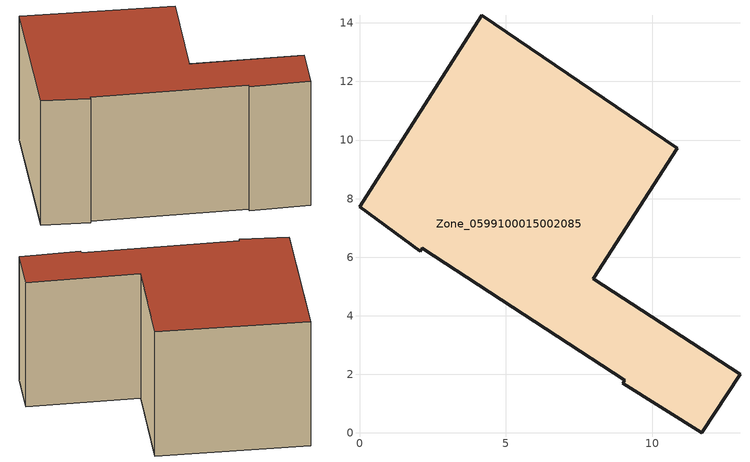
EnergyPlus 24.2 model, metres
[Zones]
Zone_0599100015002085
 floor ground (C_G): 12.99,2 11.69,0 8.98,1.7 9.05,1.81 2.14,6.31 2.07,6.21 0,7.72 4.17,14.27 10.85,9.73 7.98,5.27 z0.86
 wall outside (C_F): 0,7.72 2.07,6.21 2.14,6.31 9.05,1.81 8.98,1.7 11.69,0 12.99,2 7.98,5.27 10.85,9.73 4.17,14.27 0,7.72 z0.86:8.64
 roof outside (C_R): 2.14,6.31 9.05,1.81 8.98,1.7 11.69,0 12.99,2 7.98,5.27 10.85,9.73 4.17,14.27 0,7.72 2.07,6.21 z8.64
[BUILDING]
Pand.0599100015002085: North Axis=0; Terrain=City; Loads Convergence Tolerance Value=0.04; Temperature Convergence Tolerance Value=0.4; Solar Distribution=FullExterior; Maximum Number of Warmup Days=25; Minimum Number of Warmup Days=1
[Site:Location]
Rotterdam.The.Hague.AP_ZH_NLD Design_Conditions: Latitude=51.96; Longitude=4.45; Time Zone=1; Elevation=-4.5
[SITE:GROUNDTEMPERATURE:BUILDINGSURFACE]
18, 18, 18, 18, 18, 18, 18, 18, 18, 18, 18, 18
[MATERIAL] Thermal Absorptance=0.9; Solar Absorptance=0.7; Visible Absorptance=0.7
Name | Roughness | Thickness | Conductivity | Density | Specific Heat
G.TI.1965-1974 | MediumSmooth | 0.15 | 0.882353 | 540 | 1210
F.TI.1965-1974 | Rough | 0.3 | 0.697674 | 1920 | 840
R.TI.1965-1974 | MediumRough | 0.2 | 0.232558 | 1500 | 1000
[CONSTRUCTION]
C_G: G.TI.1965-1974
C_F: F.TI.1965-1974
C_R: R.TI.1965-1974
[ZONE]
Zone_0599100015002085: Type=1; Multiplier=1; Ceiling Height=Autocalculate; Volume=Autocalculate; Floor Area=autocalculate; Part of Total Floor Area=Yes
[ZONEINFILTRATION:DESIGNFLOWRATE]
Infil_Zone_0599100015002085: Zone or ZoneList or Space or SpaceList=Zone_0599100015002085; Schedule=AlwaysOn; Design Flow Rate Calculation Method=Flow/Area; Flow Rate per Floor Area=0.003; Constant Term Coefficient=1; Temperature Term Coefficient=0; Velocity Term Coefficient=0; Velocity Squared Term Coefficient=0
[HVACTEMPLATE:ZONE:IDEALLOADSAIRSYSTEM]
Zone_0599100015002085: Maximum Heating Supply Air Temperature=50; Minimum Cooling Supply Air Temperature=13; Maximum Heating Supply Air Humidity Ratio=0.0156; Minimum Cooling Supply Air Humidity Ratio=0.0077; Heating Limit=NoLimit; Cooling Limit=NoLimit; Dehumidification Control Type=ConstantSensibleHeatRatio; Cooling Sensible Heat Ratio=0.7; Dehumidification Setpoint=60; Humidification Control Type=None; Humidification Setpoint=30; Outdoor Air Method=None; Outdoor Air Flow Rate per Person=0.00944; Outdoor Air Flow Rate per Zone Floor Area=0; Outdoor Air Flow Rate per Zone=0; Demand Controlled Ventilation Type=None; Outdoor Air Economizer Type=NoEconomizer; Heat Recovery Type=None; Sensible Heat Recovery Effectiveness=0.7; Latent Heat Recovery Effectiveness=0.65
[ZONECONTROL:THERMOSTAT]
ThermostatControl_Zone_0599100015002085: Zone or ZoneList=Zone_0599100015002085; Control Type Schedule=DualSetpointControlType; Control 1=Thermostat_Zone_0599100015002085; Temperature Difference Between Cutout And Setpoint=0
[THERMOSTATSETPOINT:DUALSETPOINT]
Thermostat_Zone_0599100015002085: Heating Setpoint Temperature Schedule=HeatingSetpoint_Zone_0599100015002085; Cooling Setpoint Temperature Schedule=CoolingSetpoint_Zone_0599100015002085
[SCHEDULE:COMPACT]
HeatingSetpoint_Zone_0599100015002085: Through: 12/31, For: AllDays, Until: 24:00, 21
CoolingSetpoint_Zone_0599100015002085: Through: 12/31, For: AllDays, Until: 24:00, 24
DualSetpointControlType: Through: 12/31, For: AllDays, Until: 24:00, 4
AlwaysOn: Through: 12/31, For: AllDays, Until: 24:00, 1
